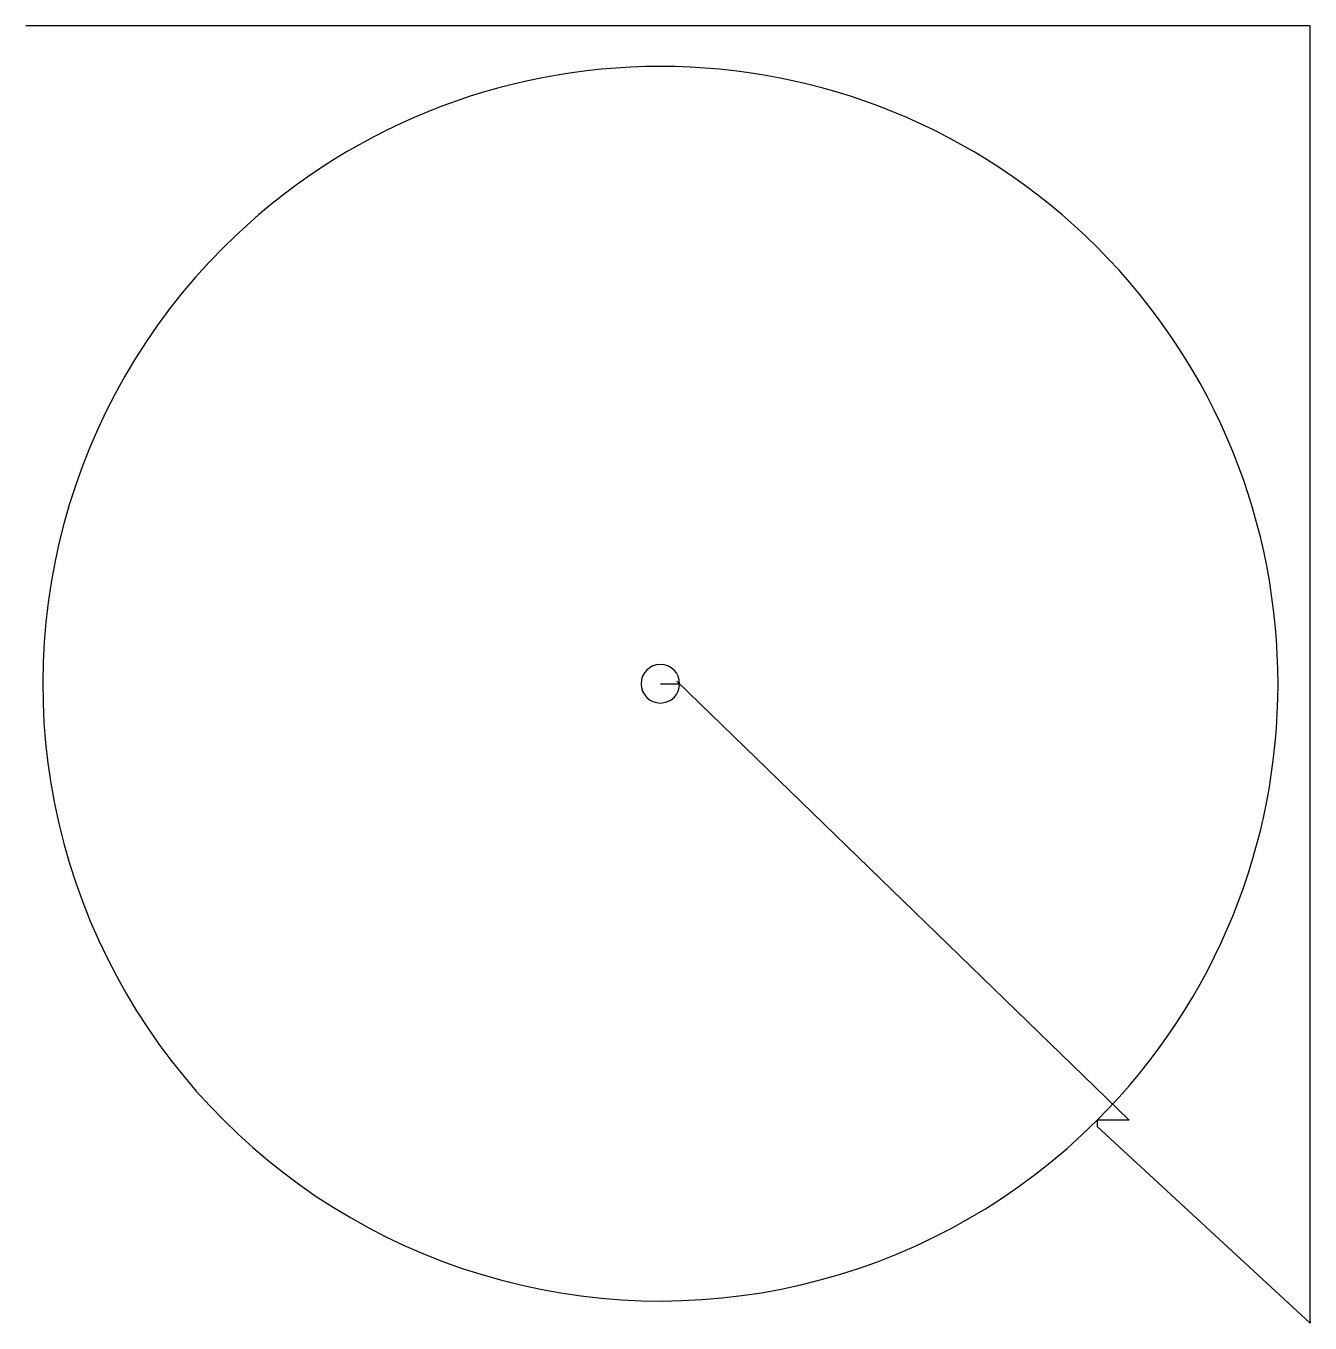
# Model space of a CAD drawing. Header units: metres. Extents: x 1995 to 2994, y 0 to 1010.
import ezdxf

# ---------------------------------------------------------------- set-up
doc = ezdxf.new("R2010")
doc.units = ezdxf.units.M

msp = doc.modelspace()

# ---------------------------------------------------------------- linework, layer by layer
at = {"layer": 'TOOL_0'}
for p, q in [((1995.602, 1010.236), (1994.602, 1010.236)), ((2994.122, 1010.236), (1995.602, 1010.236)), ((2994.122, 1), (2994.122, 1010.236)), ((2488.443, 497.92), (2503.443, 497.92)), ((2503.443, 497.92), (2501.322, 500.041)), ((2501.322, 500.041), (2853.384, 157.978)), ((2828.385, 157.979), (2828.384, 152.978)), ((2853.384, 157.978), (2828.384, 157.978)), ((2828.384, 152.978), (2994.122, 0)), ((2994.122, 0), (2994.122, 1)), ((2994.122, 1), (2994.122, 0)), ((2994.122, 0), (2994.122, 1))]:
    msp.add_line(p, q, dxfattribs=at)
for centre, radius, start, end in [((2488.443, 497.92), 480.75, 315.000084, 134.999916), ((2488.442, 497.92), 480.751, 134.999831, 315), ((2488.443, 497.92), 15, 0, 180), ((2488.443, 497.92), 15, 180, 0)]:
    msp.add_arc(centre, radius, start, end, dxfattribs=at)

doc.saveas('drawing.dxf')
